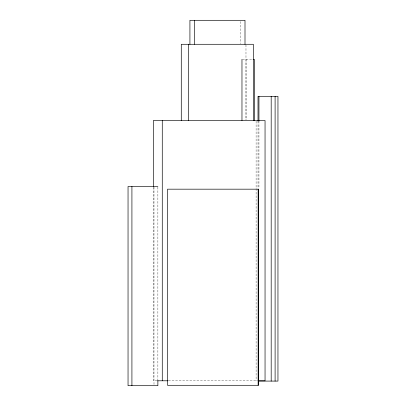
<?xml version="1.0" encoding="UTF-8"?>
<svg xmlns="http://www.w3.org/2000/svg" width="406" height="406" viewBox="0 0 406 406"><rect width="100%" height="100%" fill="white"/><g stroke="black" fill="none" stroke-linecap="round" stroke-linejoin="round"><path stroke-width="0.3" stroke-dasharray="2.03 1.52" d="M242.483 59.337L252.725 59.337M157.107 380.792L153.321 380.792L153.321 187.034M168.454 380.792L257.48 380.792M258.947 121.089L258.947 188.308M258.013 121.089L258.013 188.308M256.105 121.186L256.105 380.792M246.046 59.337L246.046 119.922M245.98 44.919L245.98 119.922M240.418 21.564L240.418 43.655M157.873 187.12L157.873 380.006M153.996 187.12L153.996 385.066"/><path stroke-width="0.61" d="M253.1 59.337L254.334 59.337L254.334 120.552M157.873 186.491L128.042 186.491L128.042 385.7L157.873 385.7L157.873 380.64M157.498 380.792L167.942 380.792M258.109 380.792L265.047 380.792L265.047 120.552L153.321 120.552L153.321 186.405M258.637 381.087L277.958 381.087L277.958 96.359L258.013 96.359L258.013 121.089M275.101 96.359L275.101 381.087M271.188 96.359L271.188 381.087M258.947 96.359L258.947 121.089M258.135 189.176L258.135 385.299M253.349 120.552L253.349 44.284L181.279 44.284L181.279 120.552M245.001 44.284L245.001 20.3L189.922 20.3L189.922 44.284M241.971 59.337L241.971 120.552M194.504 20.3L194.504 44.284M188.653 44.284L188.653 120.552M162.268 120.552L162.268 380.792M131.92 186.491L131.92 385.7M258.505 189.176L167.526 189.176L167.526 385.299L258.505 385.299L258.505 189.176"/></g></svg>
